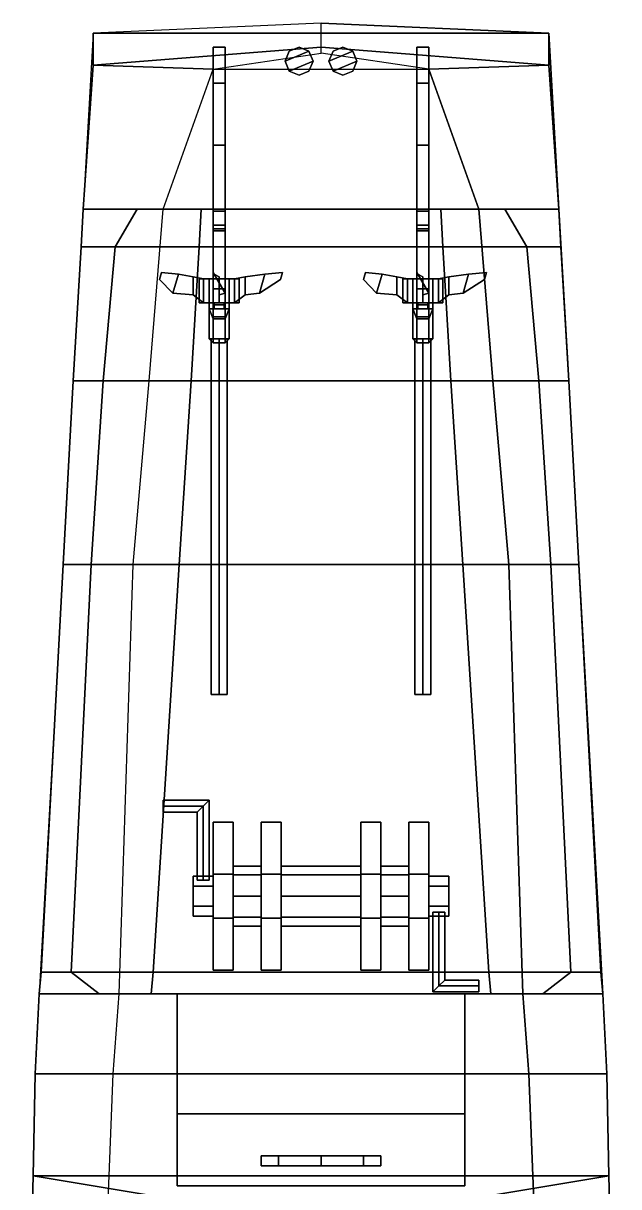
# Model space of a CAD drawing. Header units: millimetres. Extents: x -1.5 to 3, y -10.5 to 7.2.
# Drawn here: x -1.49 to 1.49, y 1.4 to 7.23 of the extents above; entities that cross this region are included whole.
import ezdxf

# ---------------------------------------------------------------- set-up
doc = ezdxf.new("R2010")
doc.units = ezdxf.units.MM
doc.layers.add('h2', color=7, linetype='Continuous')
doc.layers.add('prop', color=1, linetype='Continuous')

msp = doc.modelspace()

# ---------------------------------------------------------------- linework, layer by layer
for points in [[(0, 7.23, 0.96), (-1.14, 7.18, 0.96), (1.14, 7.18, 0.96), (0, 7.23, 0.96)], [(1.14, 7.02, 0.03), (0, 7.11, 0.03), (0, 7.23, 0.96), (1.14, 7.18, 0.96)], [(-1.14, 7.18, 0.96), (-1.19, 6.3, 0.96), (1.19, 6.3, 0.96), (1.14, 7.18, 0.96)], [(1.14, 7.18, 0.96), (1.19, 6.3, 0.96), (1.19, 6.3, 0.03), (1.14, 7.02, 0.03)], [(-0.54, 6.93, -0.59), (-0.54, 6.19, -0.49), (-0.54, 6.19, -0.19), (-0.54, 7.11, -0.36)], [(-0.54, 7.11, -0.36), (-0.54, 6.19, -0.19), (-0.54, 7, -0.11), (-0.54, 7.11, -0.16)], [(-0.48, 7.11, -0.16), (-0.48, 7.11, -0.36), (-0.54, 7.11, -0.36), (-0.54, 7.11, -0.16)], [(-0.48, 7.11, -0.36), (-0.48, 6.93, -0.59), (-0.54, 6.93, -0.59), (-0.54, 7.11, -0.36)], [(-0.54, 7.11, -0.16), (-0.54, 7, -0.11), (-0.48, 7, -0.11), (-0.48, 7.11, -0.16)], [(-0.48, 6.19, -0.19), (-0.48, 6.19, -0.49), (-0.48, 6.93, -0.59), (-0.48, 7.11, -0.36)], [(-0.48, 7, -0.11), (-0.48, 6.19, -0.19), (-0.48, 7.11, -0.36), (-0.48, 7.11, -0.16)], [(-0.11, 7.11, 1.12), (-0.1595, 7.0895, 1.12), (-0.18, 7.04, 1.12), (-0.0605, 7.0895, 1.12)], [(-0.11, 7.11, 0.96), (-0.1595, 7.0895, 0.96), (-0.1595, 7.0895, 1.12), (-0.11, 7.11, 1.12)], [(-0.0605, 7.0895, 0.96), (-0.11, 7.11, 0.96), (-0.11, 7.11, 1.12), (-0.0605, 7.0895, 1.12)], [(0.54, 7, -0.11), (0, 7.08, -0.11), (0, 7.11, 0.03), (1.14, 7.02, 0.03)], [(0.11, 7.11, 1.12), (0.0605, 7.0895, 1.12), (0.04, 7.04, 1.12), (0.1595, 7.0895, 1.12)], [(0.11, 7.11, 0.96), (0.0605, 7.0895, 0.96), (0.0605, 7.0895, 1.12), (0.11, 7.11, 1.12)], [(0.1595, 7.0895, 0.96), (0.11, 7.11, 0.96), (0.11, 7.11, 1.12), (0.1595, 7.0895, 1.12)], [(0.48, 6.93, -0.59), (0.48, 6.19, -0.49), (0.48, 6.19, -0.19), (0.48, 7.11, -0.36)], [(0.54, 7.11, -0.36), (0.54, 6.93, -0.59), (0.48, 6.93, -0.59), (0.48, 7.11, -0.36)], [(0.48, 7.11, -0.36), (0.48, 6.19, -0.19), (0.48, 7, -0.11), (0.48, 7.11, -0.16)], [(0.54, 7.11, -0.16), (0.54, 7.11, -0.36), (0.48, 7.11, -0.36), (0.48, 7.11, -0.16)], [(0.48, 7.11, -0.16), (0.48, 7, -0.11), (0.54, 7, -0.11), (0.54, 7.11, -0.16)], [(0.54, 6.19, -0.19), (0.54, 6.19, -0.49), (0.54, 6.93, -0.59), (0.54, 7.11, -0.36)], [(0.54, 7, -0.11), (0.54, 6.19, -0.19), (0.54, 7.11, -0.36), (0.54, 7.11, -0.16)], [(-0.1595, 7.0895, 0.96), (-0.18, 7.04, 0.96), (-0.18, 7.04, 1.12), (-0.1595, 7.0895, 1.12)], [(-0.0605, 7.0895, 1.12), (-0.18, 7.04, 1.12), (-0.1595, 6.9905, 1.12), (-0.04, 7.04, 1.12)], [(-0.04, 7.04, 0.96), (-0.0605, 7.0895, 0.96), (-0.0605, 7.0895, 1.12), (-0.04, 7.04, 1.12)], [(0.0605, 7.0895, 0.96), (0.04, 7.04, 0.96), (0.04, 7.04, 1.12), (0.0605, 7.0895, 1.12)], [(0.1595, 7.0895, 1.12), (0.04, 7.04, 1.12), (0.0605, 6.9905, 1.12), (0.18, 7.04, 1.12)], [(0.18, 7.04, 0.96), (0.1595, 7.0895, 0.96), (0.1595, 7.0895, 1.12), (0.18, 7.04, 1.12)], [(0.79, 6.3, -0.18), (-0.79, 6.3, -0.18), (-0.54, 7, -0.11), (0.54, 7, -0.11)], [(-0.18, 7.04, 0.96), (-0.1595, 6.9905, 0.96), (-0.1595, 6.9905, 1.12), (-0.18, 7.04, 1.12)], [(-0.04, 7.04, 1.12), (-0.1595, 6.9905, 1.12), (-0.11, 6.97, 1.12), (-0.0605, 6.9905, 1.12)], [(-0.1595, 6.9905, 0.96), (-0.11, 6.97, 0.96), (-0.11, 6.97, 1.12), (-0.1595, 6.9905, 1.12)], [(-0.11, 6.97, 0.96), (-0.0605, 6.9905, 0.96), (-0.0605, 6.9905, 1.12), (-0.11, 6.97, 1.12)], [(-0.0605, 6.9905, 0.96), (-0.04, 7.04, 0.96), (-0.04, 7.04, 1.12), (-0.0605, 6.9905, 1.12)], [(0.04, 7.04, 0.96), (0.0605, 6.9905, 0.96), (0.0605, 6.9905, 1.12), (0.04, 7.04, 1.12)], [(0.18, 7.04, 1.12), (0.0605, 6.9905, 1.12), (0.11, 6.97, 1.12), (0.1595, 6.9905, 1.12)], [(0.0605, 6.9905, 0.96), (0.11, 6.97, 0.96), (0.11, 6.97, 1.12), (0.0605, 6.9905, 1.12)], [(0.11, 6.97, 0.96), (0.1595, 6.9905, 0.96), (0.1595, 6.9905, 1.12), (0.11, 6.97, 1.12)], [(0.1595, 6.9905, 0.96), (0.18, 7.04, 0.96), (0.18, 7.04, 1.12), (0.1595, 6.9905, 1.12)], [(1.14, 7.02, 0.03), (1.19, 6.3, 0.03), (0.79, 6.3, -0.18), (0.54, 7, -0.11)], [(-0.48, 6.93, -0.59), (-0.48, 6.62, -0.7), (-0.54, 6.62, -0.7), (-0.54, 6.93, -0.59)], [(-0.54, 6.62, -0.7), (-0.54, 6.29, -0.7), (-0.54, 6.19, -0.49), (-0.54, 6.93, -0.59)], [(-0.48, 6.19, -0.49), (-0.48, 6.29, -0.7), (-0.48, 6.62, -0.7), (-0.48, 6.93, -0.59)], [(0.48, 6.62, -0.7), (0.48, 6.29, -0.7), (0.48, 6.19, -0.49), (0.48, 6.93, -0.59)], [(0.54, 6.93, -0.59), (0.54, 6.62, -0.7), (0.48, 6.62, -0.7), (0.48, 6.93, -0.59)], [(0.54, 6.19, -0.49), (0.54, 6.29, -0.7), (0.54, 6.62, -0.7), (0.54, 6.93, -0.59)], [(-0.48, 6.62, -0.7), (-0.48, 6.29, -0.7), (-0.54, 6.29, -0.7), (-0.54, 6.62, -0.7)], [(0.54, 6.62, -0.7), (0.54, 6.29, -0.7), (0.48, 6.29, -0.7), (0.48, 6.62, -0.7)], [(1.19, 6.3, 0.96), (-1.19, 6.3, 0.96), (-1.19, 6.3, 0.89), (1.19, 6.3, 0.89)], [(-0.92, 6.3, 0.46), (-1.03, 6.11, 0.46), (-0.61, 6.11, 0.46), (-0.6, 6.3, 0.46)], [(0.92, 6.3, 0.89), (-0.92, 6.3, 0.89), (-0.92, 6.3, 0.46), (0.92, 6.3, 0.46)], [(0.86, 5.44, -0.23), (-0.86, 5.44, -0.23), (-0.79, 6.3, -0.18), (0.79, 6.3, -0.18)], [(-0.6, 6.3, 0.03), (-0.61, 6.11, 0.03), (0.61, 6.11, 0.03), (0.6, 6.3, 0.03)], [(-0.6, 6.3, 0.46), (-0.61, 6.11, 0.46), (-0.61, 6.11, 0.03), (-0.6, 6.3, 0.03)], [(0.6, 6.3, 0.46), (-0.6, 6.3, 0.46), (-0.6, 6.3, 0.03), (0.6, 6.3, 0.03)], [(0.6, 6.3, 0.46), (0.61, 6.11, 0.46), (1.03, 6.11, 0.46), (0.92, 6.3, 0.46)], [(0.6, 6.3, 0.03), (0.61, 6.11, 0.03), (0.61, 6.11, 0.46), (0.6, 6.3, 0.46)], [(1.19, 6.3, 0.03), (1.24, 5.44, 0.03), (0.86, 5.44, -0.23), (0.79, 6.3, -0.18)], [(0.92, 6.3, 0.89), (1.03, 6.11, 0.89), (1.2, 6.11, 0.89), (1.19, 6.3, 0.89)], [(0.92, 6.3, 0.46), (1.03, 6.11, 0.46), (1.03, 6.11, 0.89), (0.92, 6.3, 0.89)], [(1.19, 6.3, 0.89), (1.2, 6.11, 0.89), (1.2, 6.11, 0.03), (1.19, 6.3, 0.03)], [(-0.54, 6.19, -0.49), (-0.54, 6.29, -0.7), (-0.48, 6.29, -0.7), (-0.48, 6.19, -0.49)], [(0.48, 6.19, -0.49), (0.48, 6.29, -0.7), (0.54, 6.29, -0.7), (0.54, 6.19, -0.49)], [(-0.48, 6.22, -0.77), (-0.48, 6.2, -0.81), (-0.54, 6.2, -0.81), (-0.54, 6.22, -0.77)], [(-0.54, 6.22, -0.77), (-0.54, 6.2, -0.81), (-0.54, 5.9, -0.81), (-0.54, 5.95, -0.77)], [(-0.48, 5.95, -0.77), (-0.48, 6.22, -0.77), (-0.54, 6.22, -0.77), (-0.54, 5.95, -0.77)], [(-0.54, 5.9, -0.81), (-0.54, 6.2, -0.81), (-0.48, 6.2, -0.81), (-0.48, 5.9, -0.81)], [(-0.54, 6.19, -0.19), (-0.54, 6.19, -0.49), (-0.48, 6.19, -0.49), (-0.48, 6.19, -0.19)], [(-0.48, 5.9, -0.81), (-0.48, 6.2, -0.81), (-0.48, 6.22, -0.77), (-0.48, 5.95, -0.77)], [(0.48, 6.22, -0.77), (0.48, 6.2, -0.81), (0.48, 5.9, -0.81), (0.48, 5.95, -0.77)], [(0.54, 5.95, -0.77), (0.54, 6.22, -0.77), (0.48, 6.22, -0.77), (0.48, 5.95, -0.77)], [(0.54, 6.22, -0.77), (0.54, 6.2, -0.81), (0.48, 6.2, -0.81), (0.48, 6.22, -0.77)], [(0.48, 5.9, -0.81), (0.48, 6.2, -0.81), (0.54, 6.2, -0.81), (0.54, 5.9, -0.81)], [(0.48, 6.19, -0.19), (0.48, 6.19, -0.49), (0.54, 6.19, -0.49), (0.54, 6.19, -0.19)], [(0.54, 5.9, -0.81), (0.54, 6.2, -0.81), (0.54, 6.22, -0.77), (0.54, 5.95, -0.77)], [(-1.03, 6.11, 0.46), (-1.09, 5.44, 0.46), (-0.65, 5.44, 0.46), (-0.61, 6.11, 0.46)], [(-0.61, 6.11, 0.03), (-0.65, 5.44, 0.03), (0.65, 5.44, 0.03), (0.61, 6.11, 0.03)], [(-0.61, 6.11, 0.46), (-0.65, 5.44, 0.46), (-0.65, 5.44, 0.03), (-0.61, 6.11, 0.03)], [(0.61, 6.11, 0.46), (0.65, 5.44, 0.46), (1.09, 5.44, 0.46), (1.03, 6.11, 0.46)], [(0.61, 6.11, 0.03), (0.65, 5.44, 0.03), (0.65, 5.44, 0.46), (0.61, 6.11, 0.46)], [(1.03, 6.11, 0.89), (1.09, 5.44, 0.89), (1.24, 5.44, 0.89), (1.2, 6.11, 0.89)], [(1.03, 6.11, 0.46), (1.09, 5.44, 0.46), (1.09, 5.44, 0.89), (1.03, 6.11, 0.89)], [(1.2, 6.11, 0.89), (1.24, 5.44, 0.89), (1.24, 5.44, 0.03), (1.2, 6.11, 0.03)], [(-0.48, 5.82, -0.68), (-0.48, 5.95, -0.77), (-0.54, 5.95, -0.77), (-0.54, 5.82, -0.68)], [(-0.54, 5.95, -0.77), (-0.54, 5.9, -0.81), (-0.54, 5.76, -0.74), (-0.54, 5.82, -0.68)], [(-0.48, 5.76, -0.74), (-0.48, 5.9, -0.81), (-0.48, 5.95, -0.77), (-0.48, 5.82, -0.68)], [(0.48, 5.95, -0.77), (0.48, 5.9, -0.81), (0.48, 5.76, -0.74), (0.48, 5.82, -0.68)], [(0.54, 5.82, -0.68), (0.54, 5.95, -0.77), (0.48, 5.95, -0.77), (0.48, 5.82, -0.68)], [(0.54, 5.76, -0.74), (0.54, 5.9, -0.81), (0.54, 5.95, -0.77), (0.54, 5.82, -0.68)], [(-0.54, 5.76, -0.74), (-0.54, 5.9, -0.81), (-0.48, 5.9, -0.81), (-0.48, 5.76, -0.74)], [(0.48, 5.76, -0.74), (0.48, 5.9, -0.81), (0.54, 5.9, -0.81), (0.54, 5.76, -0.74)], [(-0.46, 5.8, -0.2), (-0.46, 5.8, -0.45), (-0.56, 5.8, -0.45), (-0.56, 5.8, -0.2)], [(-0.56, 5.8, -0.45), (-0.56, 5.65, -0.45), (-0.56, 5.65, -0.21), (-0.56, 5.8, -0.2)], [(-0.54, 5.75, -0.48), (-0.54, 5.63, -0.48), (-0.56, 5.65, -0.45), (-0.56, 5.8, -0.45)], [(-0.46, 5.8, -0.45), (-0.48, 5.75, -0.48), (-0.54, 5.75, -0.48), (-0.56, 5.8, -0.45)], [(-0.48, 5.75, -0.56), (-0.48, 5.82, -0.68), (-0.54, 5.82, -0.68), (-0.54, 5.75, -0.56)], [(-0.54, 5.82, -0.68), (-0.54, 5.76, -0.74), (-0.54, 5.63, -0.57), (-0.54, 5.75, -0.56)], [(-0.48, 5.63, -0.57), (-0.48, 5.76, -0.74), (-0.48, 5.82, -0.68), (-0.48, 5.75, -0.56)], [(-0.46, 5.65, -0.45), (-0.48, 5.63, -0.48), (-0.48, 5.75, -0.48), (-0.46, 5.8, -0.45)], [(-0.46, 5.65, -0.21), (-0.46, 5.65, -0.45), (-0.46, 5.8, -0.45), (-0.46, 5.8, -0.2)], [(0.56, 5.8, -0.2), (0.56, 5.8, -0.45), (0.46, 5.8, -0.45), (0.46, 5.8, -0.2)], [(0.46, 5.8, -0.45), (0.46, 5.65, -0.45), (0.46, 5.65, -0.21), (0.46, 5.8, -0.2)], [(0.56, 5.8, -0.45), (0.54, 5.75, -0.48), (0.48, 5.75, -0.48), (0.46, 5.8, -0.45)], [(0.48, 5.75, -0.48), (0.48, 5.63, -0.48), (0.46, 5.65, -0.45), (0.46, 5.8, -0.45)], [(0.54, 5.75, -0.56), (0.54, 5.82, -0.68), (0.48, 5.82, -0.68), (0.48, 5.75, -0.56)], [(0.48, 5.82, -0.68), (0.48, 5.76, -0.74), (0.48, 5.63, -0.57), (0.48, 5.75, -0.56)], [(0.54, 5.63, -0.57), (0.54, 5.76, -0.74), (0.54, 5.82, -0.68), (0.54, 5.75, -0.56)], [(0.56, 5.65, -0.45), (0.54, 5.63, -0.48), (0.54, 5.75, -0.48), (0.56, 5.8, -0.45)], [(0.56, 5.65, -0.21), (0.56, 5.65, -0.45), (0.56, 5.8, -0.45), (0.56, 5.8, -0.2)], [(-0.54, 5.63, -0.57), (-0.54, 5.76, -0.74), (-0.48, 5.76, -0.74), (-0.48, 5.63, -0.57)], [(-0.48, 5.75, -0.48), (-0.48, 5.75, -0.56), (-0.54, 5.75, -0.56), (-0.54, 5.75, -0.48)], [(-0.54, 5.75, -0.56), (-0.54, 5.63, -0.57), (-0.54, 5.63, -0.48), (-0.54, 5.75, -0.48)], [(-0.48, 5.63, -0.48), (-0.48, 5.63, -0.57), (-0.48, 5.75, -0.56), (-0.48, 5.75, -0.48)], [(0.48, 5.63, -0.57), (0.48, 5.76, -0.74), (0.54, 5.76, -0.74), (0.54, 5.63, -0.57)], [(0.48, 5.75, -0.56), (0.48, 5.63, -0.57), (0.48, 5.63, -0.48), (0.48, 5.75, -0.48)], [(0.54, 5.75, -0.48), (0.54, 5.75, -0.56), (0.48, 5.75, -0.56), (0.48, 5.75, -0.48)], [(0.54, 5.63, -0.48), (0.54, 5.63, -0.57), (0.54, 5.75, -0.56), (0.54, 5.75, -0.48)], [(-0.56, 5.65, -0.21), (-0.56, 5.65, -0.45), (-0.46, 5.65, -0.45), (-0.46, 5.65, -0.21)], [(-0.56, 5.65, -0.45), (-0.54, 5.63, -0.48), (-0.48, 5.63, -0.48), (-0.46, 5.65, -0.45)], [(-0.51, 5.65, -0.29), (-0.55, 5.65, -0.33), (-0.55, 3.87, -0.29), (-0.51, 3.87, -0.25)], [(-0.55, 5.65, -0.33), (-0.51, 5.65, -0.37), (-0.51, 3.87, -0.33), (-0.55, 3.87, -0.29)], [(-0.54, 5.63, -0.48), (-0.54, 5.63, -0.57), (-0.48, 5.63, -0.57), (-0.48, 5.63, -0.48)], [(-0.47, 5.65, -0.33), (-0.51, 5.65, -0.29), (-0.51, 3.87, -0.25), (-0.47, 3.87, -0.29)], [(-0.51, 5.65, -0.37), (-0.47, 5.65, -0.33), (-0.47, 3.87, -0.29), (-0.51, 3.87, -0.33)], [(0.46, 5.65, -0.21), (0.46, 5.65, -0.45), (0.56, 5.65, -0.45), (0.56, 5.65, -0.21)], [(0.46, 5.65, -0.45), (0.48, 5.63, -0.48), (0.54, 5.63, -0.48), (0.56, 5.65, -0.45)], [(0.51, 5.65, -0.29), (0.47, 5.65, -0.33), (0.47, 3.87, -0.29), (0.51, 3.87, -0.25)], [(0.47, 5.65, -0.33), (0.51, 5.65, -0.37), (0.51, 3.87, -0.33), (0.47, 3.87, -0.29)], [(0.48, 5.63, -0.48), (0.48, 5.63, -0.57), (0.54, 5.63, -0.57), (0.54, 5.63, -0.48)], [(0.55, 5.65, -0.33), (0.51, 5.65, -0.29), (0.51, 3.87, -0.25), (0.55, 3.87, -0.29)], [(0.51, 5.65, -0.37), (0.55, 5.65, -0.33), (0.55, 3.87, -0.29), (0.51, 3.87, -0.33)], [(-1.09, 5.44, 0.46), (-1.15, 4.52, 0.46), (-0.71, 4.52, 0.46), (-0.65, 5.44, 0.46)], [(0.94, 4.52, -0.32), (-0.94, 4.52, -0.32), (-0.86, 5.44, -0.23), (0.86, 5.44, -0.23)], [(-0.65, 5.44, 0.03), (-0.71, 4.52, 0.03), (0.71, 4.52, 0.03), (0.65, 5.44, 0.03)], [(-0.65, 5.44, 0.46), (-0.71, 4.52, 0.46), (-0.71, 4.52, 0.03), (-0.65, 5.44, 0.03)], [(0.65, 5.44, 0.46), (0.71, 4.52, 0.46), (1.15, 4.52, 0.46), (1.09, 5.44, 0.46)], [(0.65, 5.44, 0.03), (0.71, 4.52, 0.03), (0.71, 4.52, 0.46), (0.65, 5.44, 0.46)], [(1.24, 5.44, 0.03), (1.29, 4.52, 0.03), (0.94, 4.52, -0.32), (0.86, 5.44, -0.23)], [(1.09, 5.44, 0.89), (1.15, 4.52, 0.89), (1.29, 4.52, 0.89), (1.24, 5.44, 0.89)], [(1.09, 5.44, 0.46), (1.15, 4.52, 0.46), (1.15, 4.52, 0.89), (1.09, 5.44, 0.89)], [(1.24, 5.44, 0.89), (1.29, 4.52, 0.89), (1.29, 4.52, 0.03), (1.24, 5.44, 0.03)], [(-1.15, 4.52, 0.46), (-1.25, 2.48, 0.46), (-0.84, 2.48, 0.46), (-0.71, 4.52, 0.46)], [(1.01, 2.37, -0.5), (-1.01, 2.37, -0.5), (-0.94, 4.52, -0.32), (0.94, 4.52, -0.32)], [(-0.71, 4.52, 0.03), (-0.84, 2.48, 0.03), (0.84, 2.48, 0.03), (0.71, 4.52, 0.03)], [(-0.71, 4.52, 0.46), (-0.84, 2.48, 0.46), (-0.84, 2.48, 0.03), (-0.71, 4.52, 0.03)], [(0.71, 4.52, 0.46), (0.84, 2.48, 0.46), (1.25, 2.48, 0.46), (1.15, 4.52, 0.46)], [(0.71, 4.52, 0.03), (0.84, 2.48, 0.03), (0.84, 2.48, 0.46), (0.71, 4.52, 0.46)], [(1.29, 4.52, 0.03), (1.41, 2.37, 0.03), (1.01, 2.37, -0.5), (0.94, 4.52, -0.32)], [(1.15, 4.52, 0.89), (1.25, 2.48, 0.89), (1.4, 2.48, 0.89), (1.29, 4.52, 0.89)], [(1.15, 4.52, 0.46), (1.25, 2.48, 0.46), (1.25, 2.48, 0.89), (1.15, 4.52, 0.89)], [(1.29, 4.52, 0.89), (1.4, 2.48, 0.89), (1.4, 2.48, 0.03), (1.29, 4.52, 0.03)], [(-0.79, 3.34, 0.43), (-0.79, 3.31, 0.46), (-0.59, 3.31, 0.46), (-0.56, 3.34, 0.43)], [(-0.79, 3.31, 0.4), (-0.79, 3.34, 0.43), (-0.56, 3.34, 0.43), (-0.59, 3.31, 0.4)], [(-0.79, 3.31, 0.4), (-0.79, 3.28, 0.43), (-0.79, 3.31, 0.46), (-0.79, 3.34, 0.43)], [(-0.56, 3.34, 0.43), (-0.59, 3.31, 0.46), (-0.59, 2.94, 0.46), (-0.56, 2.94, 0.43)], [(-0.59, 3.31, 0.4), (-0.56, 3.34, 0.43), (-0.56, 2.94, 0.43), (-0.59, 2.94, 0.4)], [(-0.79, 3.31, 0.46), (-0.79, 3.28, 0.43), (-0.62, 3.28, 0.43), (-0.59, 3.31, 0.46)], [(-0.79, 3.28, 0.43), (-0.79, 3.31, 0.4), (-0.59, 3.31, 0.4), (-0.62, 3.28, 0.43)], [(-0.59, 3.31, 0.46), (-0.62, 3.28, 0.43), (-0.62, 2.94, 0.43), (-0.59, 2.94, 0.46)], [(-0.62, 3.28, 0.43), (-0.59, 3.31, 0.4), (-0.59, 2.94, 0.4), (-0.62, 2.94, 0.43)], [(-0.44, 3.23, 0.44), (-0.44, 3.23, 0.03), (-0.54, 3.23, 0.03), (-0.54, 3.23, 0.44)], [(-0.54, 3.23, 0.03), (-0.54, 2.49, 0.03), (-0.54, 2.49, 0.44), (-0.54, 3.23, 0.44)], [(-0.44, 2.97, 0.64), (-0.44, 3.23, 0.44), (-0.54, 3.23, 0.44), (-0.54, 2.97, 0.64)], [(-0.54, 3.23, 0.44), (-0.54, 2.49, 0.44), (-0.54, 2.75, 0.64), (-0.54, 2.97, 0.64)], [(-0.44, 2.49, 0.44), (-0.44, 2.49, 0.03), (-0.44, 3.23, 0.03), (-0.44, 3.23, 0.44)], [(-0.44, 2.75, 0.64), (-0.44, 2.49, 0.44), (-0.44, 3.23, 0.44), (-0.44, 2.97, 0.64)], [(-0.44, 2.49, 0.03), (-0.44, 3.23, 0.03), (-0.44, 3.23, 0.44), (-0.44, 2.49, 0.44)], [(-0.44, 2.49, 0.44), (-0.44, 3.23, 0.44), (-0.44, 2.97, 0.64), (-0.44, 2.75, 0.64)], [(-0.3, 3.23, 0.03), (-0.3, 2.49, 0.03), (-0.3, 2.49, 0.44), (-0.3, 3.23, 0.44)], [(-0.2, 3.23, 0.44), (-0.2, 3.23, 0.03), (-0.3, 3.23, 0.03), (-0.3, 3.23, 0.44)], [(-0.3, 3.23, 0.44), (-0.3, 2.49, 0.44), (-0.3, 2.75, 0.64), (-0.3, 2.97, 0.64)], [(-0.2, 2.97, 0.64), (-0.2, 3.23, 0.44), (-0.3, 3.23, 0.44), (-0.3, 2.97, 0.64)], [(-0.2, 2.49, 0.03), (-0.2, 3.23, 0.03), (-0.2, 3.23, 0.44), (-0.2, 2.49, 0.44)], [(-0.2, 2.49, 0.44), (-0.2, 2.49, 0.03), (-0.2, 3.23, 0.03), (-0.2, 3.23, 0.44)], [(-0.2, 2.49, 0.44), (-0.2, 3.23, 0.44), (-0.2, 2.97, 0.64), (-0.2, 2.75, 0.64)], [(-0.2, 2.75, 0.64), (-0.2, 2.49, 0.44), (-0.2, 3.23, 0.44), (-0.2, 2.97, 0.64)], [(0.3, 3.23, 0.44), (0.3, 3.23, 0.03), (0.2, 3.23, 0.03), (0.2, 3.23, 0.44)], [(0.2, 3.23, 0.03), (0.2, 2.49, 0.03), (0.2, 2.49, 0.44), (0.2, 3.23, 0.44)], [(0.3, 2.97, 0.64), (0.3, 3.23, 0.44), (0.2, 3.23, 0.44), (0.2, 2.97, 0.64)], [(0.2, 3.23, 0.44), (0.2, 2.49, 0.44), (0.2, 2.75, 0.64), (0.2, 2.97, 0.64)], [(0.3, 2.49, 0.44), (0.3, 2.49, 0.03), (0.3, 3.23, 0.03), (0.3, 3.23, 0.44)], [(0.3, 2.49, 0.03), (0.3, 3.23, 0.03), (0.3, 3.23, 0.44), (0.3, 2.49, 0.44)], [(0.3, 2.75, 0.64), (0.3, 2.49, 0.44), (0.3, 3.23, 0.44), (0.3, 2.97, 0.64)], [(0.3, 2.49, 0.44), (0.3, 3.23, 0.44), (0.3, 2.97, 0.64), (0.3, 2.75, 0.64)], [(0.44, 3.23, 0.03), (0.44, 2.49, 0.03), (0.44, 2.49, 0.44), (0.44, 3.23, 0.44)], [(0.54, 3.23, 0.44), (0.54, 3.23, 0.03), (0.44, 3.23, 0.03), (0.44, 3.23, 0.44)], [(0.54, 2.97, 0.64), (0.54, 3.23, 0.44), (0.44, 3.23, 0.44), (0.44, 2.97, 0.64)], [(0.44, 3.23, 0.44), (0.44, 2.49, 0.44), (0.44, 2.75, 0.64), (0.44, 2.97, 0.64)], [(0.54, 2.49, 0.44), (0.54, 2.49, 0.03), (0.54, 3.23, 0.03), (0.54, 3.23, 0.44)], [(0.54, 2.75, 0.64), (0.54, 2.49, 0.44), (0.54, 3.23, 0.44), (0.54, 2.97, 0.64)], [(-0.3, 2.9661, 0.5361), (-0.3, 3.01, 0.43), (-0.44, 3.01, 0.43), (-0.44, 2.9661, 0.5361)], [(-0.3, 3.01, 0.43), (-0.3, 2.9661, 0.3239), (-0.44, 2.9661, 0.3239), (-0.44, 3.01, 0.43)], [(0.2, 2.9661, 0.5361), (0.2, 3.01, 0.43), (-0.2, 3.01, 0.43), (-0.2, 2.9661, 0.5361)], [(0.2, 3.01, 0.43), (0.2, 2.9661, 0.3239), (-0.2, 2.9661, 0.3239), (-0.2, 3.01, 0.43)], [(0.44, 2.9661, 0.5361), (0.44, 3.01, 0.43), (0.3, 3.01, 0.43), (0.3, 2.9661, 0.5361)], [(0.44, 3.01, 0.43), (0.44, 2.9661, 0.3239), (0.3, 2.9661, 0.3239), (0.3, 3.01, 0.43)], [(-0.54, 2.91, 0.5166), (-0.54, 2.96, 0.43), (-0.64, 2.96, 0.43), (-0.64, 2.91, 0.5166)], [(-0.54, 2.96, 0.43), (-0.54, 2.91, 0.3434), (-0.64, 2.91, 0.3434), (-0.64, 2.96, 0.43)], [(-0.64, 2.81, 0.5166), (-0.64, 2.91, 0.5166), (-0.64, 2.96, 0.43), (-0.64, 2.76, 0.43)], [(-0.64, 2.76, 0.43), (-0.64, 2.96, 0.43), (-0.64, 2.91, 0.3434), (-0.64, 2.81, 0.3434)], [(-0.54, 2.97, 0.64), (-0.54, 2.75, 0.64), (-0.44, 2.75, 0.64), (-0.44, 2.97, 0.64)], [(-0.3, 2.86, 0.58), (-0.3, 2.9661, 0.5361), (-0.44, 2.9661, 0.5361), (-0.44, 2.86, 0.58)], [(-0.3, 2.9661, 0.3239), (-0.3, 2.86, 0.28), (-0.44, 2.86, 0.28), (-0.44, 2.9661, 0.3239)], [(-0.3, 2.97, 0.64), (-0.3, 2.75, 0.64), (-0.2, 2.75, 0.64), (-0.2, 2.97, 0.64)], [(0.2, 2.86, 0.58), (0.2, 2.9661, 0.5361), (-0.2, 2.9661, 0.5361), (-0.2, 2.86, 0.58)], [(0.2, 2.9661, 0.3239), (0.2, 2.86, 0.28), (-0.2, 2.86, 0.28), (-0.2, 2.9661, 0.3239)], [(0.2, 2.97, 0.64), (0.2, 2.75, 0.64), (0.3, 2.75, 0.64), (0.3, 2.97, 0.64)], [(0.44, 2.86, 0.58), (0.44, 2.9661, 0.5361), (0.3, 2.9661, 0.5361), (0.3, 2.86, 0.58)], [(0.44, 2.9661, 0.3239), (0.44, 2.86, 0.28), (0.3, 2.86, 0.28), (0.3, 2.9661, 0.3239)], [(0.44, 2.97, 0.64), (0.44, 2.75, 0.64), (0.54, 2.75, 0.64), (0.54, 2.97, 0.64)], [(0.54, 2.91, 0.3434), (0.54, 2.96, 0.43), (0.64, 2.96, 0.43), (0.64, 2.91, 0.3434)], [(0.54, 2.96, 0.43), (0.54, 2.91, 0.5166), (0.64, 2.91, 0.5166), (0.64, 2.96, 0.43)], [(0.64, 2.96, 0.43), (0.64, 2.76, 0.43), (0.64, 2.81, 0.3434), (0.64, 2.91, 0.3434)], [(0.64, 2.91, 0.5166), (0.64, 2.81, 0.5166), (0.64, 2.76, 0.43), (0.64, 2.96, 0.43)], [(-0.54, 2.81, 0.5166), (-0.54, 2.91, 0.5166), (-0.64, 2.91, 0.5166), (-0.64, 2.81, 0.5166)], [(-0.54, 2.91, 0.3434), (-0.54, 2.81, 0.3434), (-0.64, 2.81, 0.3434), (-0.64, 2.91, 0.3434)], [(-0.3, 2.7539, 0.5361), (-0.3, 2.86, 0.58), (-0.44, 2.86, 0.58), (-0.44, 2.7539, 0.5361)], [(-0.3, 2.86, 0.28), (-0.3, 2.7539, 0.3239), (-0.44, 2.7539, 0.3239), (-0.44, 2.86, 0.28)], [(0.2, 2.7539, 0.5361), (0.2, 2.86, 0.58), (-0.2, 2.86, 0.58), (-0.2, 2.7539, 0.5361)], [(0.2, 2.86, 0.28), (0.2, 2.7539, 0.3239), (-0.2, 2.7539, 0.3239), (-0.2, 2.86, 0.28)], [(0.44, 2.7539, 0.5361), (0.44, 2.86, 0.58), (0.3, 2.86, 0.58), (0.3, 2.7539, 0.5361)], [(0.44, 2.86, 0.28), (0.44, 2.7539, 0.3239), (0.3, 2.7539, 0.3239), (0.3, 2.86, 0.28)], [(0.54, 2.81, 0.3434), (0.54, 2.91, 0.3434), (0.64, 2.91, 0.3434), (0.64, 2.81, 0.3434)], [(0.54, 2.91, 0.5166), (0.54, 2.81, 0.5166), (0.64, 2.81, 0.5166), (0.64, 2.91, 0.5166)], [(-0.54, 2.76, 0.43), (-0.54, 2.81, 0.5166), (-0.64, 2.81, 0.5166), (-0.64, 2.76, 0.43)], [(-0.54, 2.81, 0.3434), (-0.54, 2.76, 0.43), (-0.64, 2.76, 0.43), (-0.64, 2.81, 0.3434)], [(0.54, 2.76, 0.43), (0.54, 2.81, 0.3434), (0.64, 2.81, 0.3434), (0.64, 2.76, 0.43)], [(0.54, 2.81, 0.5166), (0.54, 2.76, 0.43), (0.64, 2.76, 0.43), (0.64, 2.81, 0.5166)], [(-0.54, 2.75, 0.64), (-0.54, 2.49, 0.44), (-0.44, 2.49, 0.44), (-0.44, 2.75, 0.64)], [(-0.3, 2.71, 0.43), (-0.3, 2.7539, 0.5361), (-0.44, 2.7539, 0.5361), (-0.44, 2.71, 0.43)], [(-0.3, 2.7539, 0.3239), (-0.3, 2.71, 0.43), (-0.44, 2.71, 0.43), (-0.44, 2.7539, 0.3239)], [(-0.3, 2.75, 0.64), (-0.3, 2.49, 0.44), (-0.2, 2.49, 0.44), (-0.2, 2.75, 0.64)], [(0.2, 2.71, 0.43), (0.2, 2.7539, 0.5361), (-0.2, 2.7539, 0.5361), (-0.2, 2.71, 0.43)], [(0.2, 2.7539, 0.3239), (0.2, 2.71, 0.43), (-0.2, 2.71, 0.43), (-0.2, 2.7539, 0.3239)], [(0.2, 2.75, 0.64), (0.2, 2.49, 0.44), (0.3, 2.49, 0.44), (0.3, 2.75, 0.64)], [(0.44, 2.71, 0.43), (0.44, 2.7539, 0.5361), (0.3, 2.7539, 0.5361), (0.3, 2.71, 0.43)], [(0.44, 2.7539, 0.3239), (0.44, 2.71, 0.43), (0.3, 2.71, 0.43), (0.3, 2.7539, 0.3239)], [(0.44, 2.75, 0.64), (0.44, 2.49, 0.44), (0.54, 2.49, 0.44), (0.54, 2.75, 0.64)], [(0.59, 2.41, 0.4), (0.56, 2.38, 0.43), (0.56, 2.78, 0.43), (0.59, 2.78, 0.4)], [(0.56, 2.38, 0.43), (0.59, 2.41, 0.46), (0.59, 2.78, 0.46), (0.56, 2.78, 0.43)], [(0.62, 2.44, 0.43), (0.59, 2.41, 0.4), (0.59, 2.78, 0.4), (0.62, 2.78, 0.43)], [(0.59, 2.41, 0.46), (0.62, 2.44, 0.43), (0.62, 2.78, 0.43), (0.59, 2.78, 0.46)], [(-1.25, 2.48, 0.46), (-1.11, 2.37, 0.46), (-0.85, 2.37, 0.46), (-0.84, 2.48, 0.46)], [(-0.84, 2.48, 0.03), (-0.85, 2.37, 0.03), (0.85, 2.37, 0.03), (0.84, 2.48, 0.03)], [(-0.84, 2.48, 0.46), (-0.85, 2.37, 0.46), (-0.85, 2.37, 0.03), (-0.84, 2.48, 0.03)], [(-0.54, 2.49, 0.44), (-0.54, 2.49, 0.03), (-0.44, 2.49, 0.03), (-0.44, 2.49, 0.44)], [(-0.3, 2.49, 0.44), (-0.3, 2.49, 0.03), (-0.2, 2.49, 0.03), (-0.2, 2.49, 0.44)], [(0.2, 2.49, 0.44), (0.2, 2.49, 0.03), (0.3, 2.49, 0.03), (0.3, 2.49, 0.44)], [(0.44, 2.49, 0.44), (0.44, 2.49, 0.03), (0.54, 2.49, 0.03), (0.54, 2.49, 0.44)], [(0.84, 2.48, 0.46), (0.85, 2.37, 0.46), (1.11, 2.37, 0.46), (1.25, 2.48, 0.46)], [(0.84, 2.48, 0.03), (0.85, 2.37, 0.03), (0.85, 2.37, 0.46), (0.84, 2.48, 0.46)], [(1.25, 2.48, 0.89), (1.11, 2.37, 0.89), (1.41, 2.37, 0.89), (1.4, 2.48, 0.89)], [(1.25, 2.48, 0.46), (1.11, 2.37, 0.46), (1.11, 2.37, 0.89), (1.25, 2.48, 0.89)], [(1.4, 2.48, 0.89), (1.41, 2.37, 0.89), (1.41, 2.37, 0.03), (1.4, 2.48, 0.03)], [(0.79, 2.41, 0.4), (0.79, 2.38, 0.43), (0.56, 2.38, 0.43), (0.59, 2.41, 0.4)], [(0.79, 2.38, 0.43), (0.79, 2.41, 0.46), (0.59, 2.41, 0.46), (0.56, 2.38, 0.43)], [(0.79, 2.44, 0.43), (0.79, 2.41, 0.4), (0.59, 2.41, 0.4), (0.62, 2.44, 0.43)], [(0.79, 2.41, 0.46), (0.79, 2.44, 0.43), (0.62, 2.44, 0.43), (0.59, 2.41, 0.46)], [(0.79, 2.41, 0.4), (0.79, 2.44, 0.43), (0.79, 2.41, 0.46), (0.79, 2.38, 0.43)], [(-1.41, 2.37, 0.89), (-1.43, 1.97, 0.89), (-0.72, 1.97, 0.89), (-0.72, 2.37, 0.89)], [(-0.85, 2.37, 0.46), (-1.11, 2.37, 0.46), (-1.11, 2.37, 0.89), (-0.72, 2.37, 0.89)], [(1.04, 1.97, -0.53), (-1.04, 1.97, -0.53), (-1.01, 2.37, -0.5), (1.01, 2.37, -0.5)], [(-0.85, 2.37, 0.03), (-0.85, 2.37, 0.46), (-0.72, 2.37, 0.89), (-0.72, 2.37, 0.03)], [(-0.72, 2.37, 0.03), (-0.72, 1.46, 0.03), (0.72, 1.46, 0.03), (0.72, 2.37, 0.03)], [(1.11, 2.37, 0.46), (0.85, 2.37, 0.46), (0.72, 2.37, 0.89), (1.11, 2.37, 0.89)], [(0.72, 2.37, 0.89), (0.72, 1.97, 0.89), (1.43, 1.97, 0.89), (1.41, 2.37, 0.89)], [(0.72, 2.37, 0.03), (0.72, 1.46, 0.03), (0.72, 1.46, 0.89), (0.72, 2.37, 0.89)], [(0.85, 2.37, 0.46), (0.85, 2.37, 0.03), (0.72, 2.37, 0.03), (0.72, 2.37, 0.89)], [(1.41, 2.37, 0.03), (1.43, 1.97, 0.03), (1.04, 1.97, -0.53), (1.01, 2.37, -0.5)], [(1.41, 2.37, 0.89), (1.43, 1.97, 0.89), (1.43, 1.97, 0.03), (1.41, 2.37, 0.03)], [(-0.72, 2.32, 1.2), (-0.72, 1.41, 1.2), (-0.72, 1.41, 0.89), (-0.72, 2.32, 0.89)], [(-0.72, 2.32, 0.89), (-0.72, 1.41, 0.89), (-0.72, 1.41, 1.2), (-0.72, 2.32, 1.2)], [(-0.72, 2.32, 1.51), (-0.72, 1.77, 1.51), (-0.72, 1.41, 1.2), (-0.72, 2.32, 1.2)], [(-0.72, 2.32, 1.2), (-0.72, 1.41, 1.2), (-0.72, 1.77, 1.51), (-0.72, 2.32, 1.51)], [(0.72, 2.32, 0.89), (0.72, 1.41, 0.89), (0.72, 1.41, 1.2), (0.72, 2.32, 1.2)], [(0.72, 2.32, 1.2), (0.72, 1.41, 1.2), (0.72, 1.41, 0.89), (0.72, 2.32, 0.89)], [(0.72, 2.32, 1.51), (0.72, 1.77, 1.51), (0.72, 1.41, 1.2), (0.72, 2.32, 1.2)], [(0.72, 2.32, 1.2), (0.72, 1.41, 1.2), (0.72, 1.77, 1.51), (0.72, 2.32, 1.51)], [(-1.43, 1.97, 0.89), (-1.44, 1.46, 0.89), (-0.72, 1.46, 0.89), (-0.72, 1.97, 0.89)], [(1.06, 1.46, -0.57), (-1.06, 1.46, -0.57), (-1.04, 1.97, -0.53), (1.04, 1.97, -0.53)], [(0.72, 1.97, 0.89), (0.72, 1.46, 0.89), (1.44, 1.46, 0.89), (1.43, 1.97, 0.89)], [(1.43, 1.97, 0.03), (1.44, 1.46, 0.03), (1.06, 1.46, -0.57), (1.04, 1.97, -0.53)], [(1.43, 1.97, 0.89), (1.44, 1.46, 0.89), (1.44, 1.46, 0.03), (1.43, 1.97, 0.03)], [(0.72, 1.41, 1.2), (-0.72, 1.41, 1.2), (-0.72, 1.77, 1.51), (0.72, 1.77, 1.51)], [(0.72, 1.77, 1.51), (-0.72, 1.77, 1.51), (-0.72, 1.41, 1.2), (0.72, 1.41, 1.2)], [(-0.2121, 1.56, 1.0021), (-0.3, 1.56, 0.79), (-0.3, 1.51, 0.79), (-0.2121, 1.51, 1.0021)], [(-0.3, 1.56, 0.79), (-0.2121, 1.56, 0.5779), (-0.2121, 1.51, 0.5779), (-0.3, 1.51, 0.79)], [(0.2121, 1.56, 1.0021), (-0.3, 1.56, 0.79), (-0.2121, 1.56, 1.0021), (0, 1.56, 1.09)], [(0.3, 1.56, 0.79), (-0.2121, 1.56, 0.5779), (-0.3, 1.56, 0.79), (0.2121, 1.56, 1.0021)], [(0, 1.56, 1.09), (-0.2121, 1.56, 1.0021), (-0.2121, 1.51, 1.0021), (0, 1.51, 1.09)], [(-0.2121, 1.56, 0.5779), (0, 1.56, 0.49), (0, 1.51, 0.49), (-0.2121, 1.51, 0.5779)], [(0.2121, 1.56, 0.5779), (0, 1.56, 0.49), (-0.2121, 1.56, 0.5779), (0.3, 1.56, 0.79)], [(0.2121, 1.56, 1.0021), (0, 1.56, 1.09), (0, 1.51, 1.09), (0.2121, 1.51, 1.0021)], [(0, 1.56, 0.49), (0.2121, 1.56, 0.5779), (0.2121, 1.51, 0.5779), (0, 1.51, 0.49)], [(0.3, 1.56, 0.79), (0.2121, 1.56, 1.0021), (0.2121, 1.51, 1.0021), (0.3, 1.51, 0.79)], [(0.2121, 1.56, 0.5779), (0.3, 1.56, 0.79), (0.3, 1.51, 0.79), (0.2121, 1.51, 0.5779)], [(-1.44, 1.46, 0.89), (-1.49, -0.46, 0.89), (-0.84, -0.44, 0.89), (-0.84, 1.36, 0.89)], [(-1.44, 1.46, 0.89), (-0.84, 1.36, 0.89), (0.84, 1.36, 0.89), (1.44, 1.46, 0.89)], [(1.14, -0.46, -0.71), (-1.14, -0.46, -0.71), (-1.06, 1.46, -0.57), (1.06, 1.46, -0.57)], [(0.72, 1.46, 0.03), (-0.72, 1.46, 0.03), (-0.72, 1.46, 0.89), (0.72, 1.46, 0.89)], [(-0.2121, 1.51, 0.5779), (0, 1.51, 0.49), (0.2121, 1.51, 0.5779), (-0.3, 1.51, 0.79)], [(-0.3, 1.51, 0.79), (0.2121, 1.51, 0.5779), (0.3, 1.51, 0.79), (-0.2121, 1.51, 1.0021)], [(-0.2121, 1.51, 1.0021), (0.3, 1.51, 0.79), (0.2121, 1.51, 1.0021), (0, 1.51, 1.09)], [(0.84, -0.44, 0.89), (1.49, -0.46, 0.89), (1.44, 1.46, 0.89), (0.84, 1.36, 0.89)], [(1.44, 1.46, 0.03), (1.49, -0.46, 0.03), (1.14, -0.46, -0.71), (1.06, 1.46, -0.57)], [(1.44, 1.46, 0.89), (1.49, -0.46, 0.89), (1.49, -0.46, 0.03), (1.44, 1.46, 0.03)], [(0.72, 1.41, 1.2), (-0.72, 1.41, 1.2), (-0.72, 1.41, 0.89), (0.72, 1.41, 0.89)], [(0.72, 1.41, 0.89), (-0.72, 1.41, 0.89), (-0.72, 1.41, 1.2), (0.72, 1.41, 1.2)]]:
    msp.add_3dface(points)
at = {"layer": 'h2'}
for points in [[(-1.14, 7.02, 0.03), (0, 7.11, 0.03), (0, 7.23, 0.96), (-1.14, 7.18, 0.96)], [(-1.14, 7.18, 0.96), (-1.19, 6.3, 0.96), (-1.19, 6.3, 0.03), (-1.14, 7.02, 0.03)], [(-0.54, 7, -0.11), (0, 7.08, -0.11), (0, 7.11, 0.03), (-1.14, 7.02, 0.03)], [(-1.14, 7.02, 0.03), (-1.19, 6.3, 0.03), (-0.79, 6.3, -0.18), (-0.54, 7, -0.11)], [(-1.19, 6.3, 0.03), (-1.24, 5.44, 0.03), (-0.86, 5.44, -0.23), (-0.79, 6.3, -0.18)], [(-1.19, 6.3, 0.89), (-1.2, 6.11, 0.89), (-1.2, 6.11, 0.03), (-1.19, 6.3, 0.03)], [(-0.92, 6.3, 0.89), (-1.03, 6.11, 0.89), (-1.2, 6.11, 0.89), (-1.19, 6.3, 0.89)], [(-0.92, 6.3, 0.46), (-1.03, 6.11, 0.46), (-1.03, 6.11, 0.89), (-0.92, 6.3, 0.89)], [(-1.2, 6.11, 0.89), (-1.24, 5.44, 0.89), (-1.24, 5.44, 0.03), (-1.2, 6.11, 0.03)], [(-1.03, 6.11, 0.89), (-1.09, 5.44, 0.89), (-1.24, 5.44, 0.89), (-1.2, 6.11, 0.89)], [(-1.03, 6.11, 0.46), (-1.09, 5.44, 0.46), (-1.09, 5.44, 0.89), (-1.03, 6.11, 0.89)], [(-1.24, 5.44, 0.89), (-1.29, 4.52, 0.89), (-1.29, 4.52, 0.03), (-1.24, 5.44, 0.03)], [(-1.24, 5.44, 0.03), (-1.29, 4.52, 0.03), (-0.94, 4.52, -0.32), (-0.86, 5.44, -0.23)], [(-1.09, 5.44, 0.89), (-1.15, 4.52, 0.89), (-1.29, 4.52, 0.89), (-1.24, 5.44, 0.89)], [(-1.09, 5.44, 0.46), (-1.15, 4.52, 0.46), (-1.15, 4.52, 0.89), (-1.09, 5.44, 0.89)], [(-1.29, 4.52, 0.03), (-1.41, 2.37, 0.03), (-1.01, 2.37, -0.5), (-0.94, 4.52, -0.32)], [(-1.29, 4.52, 0.89), (-1.4, 2.48, 0.89), (-1.4, 2.48, 0.03), (-1.29, 4.52, 0.03)], [(-1.15, 4.52, 0.89), (-1.25, 2.48, 0.89), (-1.4, 2.48, 0.89), (-1.29, 4.52, 0.89)], [(-1.15, 4.52, 0.46), (-1.25, 2.48, 0.46), (-1.25, 2.48, 0.89), (-1.15, 4.52, 0.89)], [(-1.4, 2.48, 0.89), (-1.41, 2.37, 0.89), (-1.41, 2.37, 0.03), (-1.4, 2.48, 0.03)], [(-1.25, 2.48, 0.89), (-1.11, 2.37, 0.89), (-1.41, 2.37, 0.89), (-1.4, 2.48, 0.89)], [(-1.25, 2.48, 0.46), (-1.11, 2.37, 0.46), (-1.11, 2.37, 0.89), (-1.25, 2.48, 0.89)], [(-1.41, 2.37, 0.89), (-1.43, 1.97, 0.89), (-1.43, 1.97, 0.03), (-1.41, 2.37, 0.03)], [(-1.41, 2.37, 0.03), (-1.43, 1.97, 0.03), (-1.04, 1.97, -0.53), (-1.01, 2.37, -0.5)], [(-0.72, 2.37, 0.03), (-0.72, 1.46, 0.03), (-0.72, 1.46, 0.89), (-0.72, 2.37, 0.89)], [(-1.43, 1.97, 0.89), (-1.44, 1.46, 0.89), (-1.44, 1.46, 0.03), (-1.43, 1.97, 0.03)], [(-1.43, 1.97, 0.03), (-1.44, 1.46, 0.03), (-1.06, 1.46, -0.57), (-1.04, 1.97, -0.53)], [(-1.44, 1.46, 0.89), (-1.49, -0.46, 0.89), (-1.49, -0.46, 0.03), (-1.44, 1.46, 0.03)], [(-1.44, 1.46, 0.03), (-1.49, -0.46, 0.03), (-1.14, -0.46, -0.71), (-1.06, 1.46, -0.57)]]:
    msp.add_3dface(points, dxfattribs=at)
at = {"layer": 'prop'}
for points in [[(-0.8081, 5.9473, -0.1463), (-0.7981, 5.982, -0.129), (-0.714, 5.9733, -0.1833), (-0.7415, 5.878, -0.231)], [(-0.7415, 5.878, -0.231), (-0.714, 5.9733, -0.1833), (-0.7981, 5.982, -0.129), (-0.8081, 5.9473, -0.1463)], [(-0.6399, 5.87, -0.255), (-0.6399, 5.96, -0.255), (-0.714, 5.9733, -0.1833), (-0.7415, 5.878, -0.231)], [(-0.7415, 5.878, -0.231), (-0.714, 5.9733, -0.1833), (-0.6399, 5.96, -0.255), (-0.6399, 5.87, -0.255)], [(-0.6399, 5.87, -0.255), (-0.6399, 5.96, -0.255), (-0.5879, 5.95, -0.285), (-0.5879, 5.83, -0.285)], [(-0.5879, 5.83, -0.285), (-0.5879, 5.95, -0.285), (-0.6399, 5.96, -0.255), (-0.6399, 5.87, -0.255)], [(-0.56, 5.95, -0.2434), (-0.61, 5.95, -0.33), (-0.61, 5.83, -0.33), (-0.56, 5.83, -0.2434)], [(-0.41, 5.95, -0.33), (-0.61, 5.95, -0.33), (-0.56, 5.95, -0.2434), (-0.46, 5.95, -0.2434)], [(-0.61, 5.95, -0.33), (-0.56, 5.95, -0.4166), (-0.56, 5.83, -0.4166), (-0.61, 5.83, -0.33)], [(-0.46, 5.95, -0.4166), (-0.56, 5.95, -0.4166), (-0.61, 5.95, -0.33), (-0.41, 5.95, -0.33)], [(-0.56, 5.95, -0.4166), (-0.46, 5.95, -0.4166), (-0.46, 5.83, -0.4166), (-0.56, 5.83, -0.4166)], [(-0.46, 5.95, -0.2434), (-0.56, 5.95, -0.2434), (-0.56, 5.83, -0.2434), (-0.46, 5.83, -0.2434)], [(-0.48, 5.878, -0.58), (-0.535, 5.9733, -0.58), (-0.54, 5.982, -0.68), (-0.52, 5.9473, -0.68)], [(-0.52, 5.9473, -0.68), (-0.54, 5.982, -0.68), (-0.535, 5.9733, -0.58), (-0.48, 5.878, -0.58)], [(-0.48, 5.878, -0.58), (-0.535, 5.9733, -0.58), (-0.51, 5.96, -0.48), (-0.51, 5.87, -0.48)], [(-0.51, 5.87, -0.48), (-0.51, 5.96, -0.48), (-0.535, 5.9733, -0.58), (-0.48, 5.878, -0.58)], [(-0.51, 5.87, -0.48), (-0.51, 5.96, -0.48), (-0.51, 5.95, -0.42), (-0.51, 5.83, -0.42)], [(-0.51, 5.83, -0.42), (-0.51, 5.95, -0.42), (-0.51, 5.96, -0.48), (-0.51, 5.87, -0.48)], [(-0.41, 5.95, -0.33), (-0.46, 5.95, -0.2434), (-0.46, 5.83, -0.2434), (-0.41, 5.83, -0.33)], [(-0.46, 5.95, -0.4166), (-0.41, 5.95, -0.33), (-0.41, 5.83, -0.33), (-0.46, 5.83, -0.4166)], [(-0.3801, 5.87, -0.255), (-0.3801, 5.96, -0.255), (-0.4321, 5.95, -0.285), (-0.4321, 5.83, -0.285)], [(-0.4321, 5.83, -0.285), (-0.4321, 5.95, -0.285), (-0.3801, 5.96, -0.255), (-0.3801, 5.87, -0.255)], [(-0.3801, 5.87, -0.255), (-0.3801, 5.96, -0.255), (-0.281, 5.9733, -0.2267), (-0.3085, 5.878, -0.179)], [(-0.3085, 5.878, -0.179), (-0.281, 5.9733, -0.2267), (-0.3801, 5.96, -0.255), (-0.3801, 5.87, -0.255)], [(-0.2019, 5.9473, -0.1637), (-0.1919, 5.982, -0.181), (-0.281, 5.9733, -0.2267), (-0.3085, 5.878, -0.179)], [(-0.3085, 5.878, -0.179), (-0.281, 5.9733, -0.2267), (-0.1919, 5.982, -0.181), (-0.2019, 5.9473, -0.1637)], [(0.2119, 5.9473, -0.1463), (0.2219, 5.982, -0.129), (0.306, 5.9733, -0.1833), (0.2785, 5.878, -0.231)], [(0.2785, 5.878, -0.231), (0.306, 5.9733, -0.1833), (0.2219, 5.982, -0.129), (0.2119, 5.9473, -0.1463)], [(0.3801, 5.87, -0.255), (0.3801, 5.96, -0.255), (0.306, 5.9733, -0.1833), (0.2785, 5.878, -0.231)], [(0.2785, 5.878, -0.231), (0.306, 5.9733, -0.1833), (0.3801, 5.96, -0.255), (0.3801, 5.87, -0.255)], [(0.3801, 5.87, -0.255), (0.3801, 5.96, -0.255), (0.4321, 5.95, -0.285), (0.4321, 5.83, -0.285)], [(0.4321, 5.83, -0.285), (0.4321, 5.95, -0.285), (0.3801, 5.96, -0.255), (0.3801, 5.87, -0.255)], [(0.46, 5.95, -0.2434), (0.41, 5.95, -0.33), (0.41, 5.83, -0.33), (0.46, 5.83, -0.2434)], [(0.41, 5.95, -0.33), (0.46, 5.95, -0.4166), (0.46, 5.83, -0.4166), (0.41, 5.83, -0.33)], [(0.61, 5.95, -0.33), (0.41, 5.95, -0.33), (0.46, 5.95, -0.2434), (0.56, 5.95, -0.2434)], [(0.56, 5.95, -0.4166), (0.46, 5.95, -0.4166), (0.41, 5.95, -0.33), (0.61, 5.95, -0.33)], [(0.56, 5.95, -0.2434), (0.46, 5.95, -0.2434), (0.46, 5.83, -0.2434), (0.56, 5.83, -0.2434)], [(0.46, 5.95, -0.4166), (0.56, 5.95, -0.4166), (0.56, 5.83, -0.4166), (0.46, 5.83, -0.4166)], [(0.54, 5.878, -0.58), (0.485, 5.9733, -0.58), (0.48, 5.982, -0.68), (0.5, 5.9473, -0.68)], [(0.5, 5.9473, -0.68), (0.48, 5.982, -0.68), (0.485, 5.9733, -0.58), (0.54, 5.878, -0.58)], [(0.54, 5.878, -0.58), (0.485, 5.9733, -0.58), (0.51, 5.96, -0.48), (0.51, 5.87, -0.48)], [(0.51, 5.87, -0.48), (0.51, 5.96, -0.48), (0.485, 5.9733, -0.58), (0.54, 5.878, -0.58)], [(0.51, 5.83, -0.42), (0.51, 5.95, -0.42), (0.51, 5.96, -0.48), (0.51, 5.87, -0.48)], [(0.51, 5.87, -0.48), (0.51, 5.96, -0.48), (0.51, 5.95, -0.42), (0.51, 5.83, -0.42)], [(0.61, 5.95, -0.33), (0.56, 5.95, -0.2434), (0.56, 5.83, -0.2434), (0.61, 5.83, -0.33)], [(0.56, 5.95, -0.4166), (0.61, 5.95, -0.33), (0.61, 5.83, -0.33), (0.56, 5.83, -0.4166)], [(0.6399, 5.87, -0.255), (0.6399, 5.96, -0.255), (0.5879, 5.95, -0.285), (0.5879, 5.83, -0.285)], [(0.5879, 5.83, -0.285), (0.5879, 5.95, -0.285), (0.6399, 5.96, -0.255), (0.6399, 5.87, -0.255)], [(0.6399, 5.87, -0.255), (0.6399, 5.96, -0.255), (0.739, 5.9733, -0.2267), (0.7115, 5.878, -0.179)], [(0.7115, 5.878, -0.179), (0.739, 5.9733, -0.2267), (0.6399, 5.96, -0.255), (0.6399, 5.87, -0.255)], [(0.8181, 5.9473, -0.1637), (0.8281, 5.982, -0.181), (0.739, 5.9733, -0.2267), (0.7115, 5.878, -0.179)], [(0.7115, 5.878, -0.179), (0.739, 5.9733, -0.2267), (0.8281, 5.982, -0.181), (0.8181, 5.9473, -0.1637)], [(-0.56, 5.83, -0.33), (-0.535, 5.83, -0.3733), (-0.535, 5.8, -0.3733), (-0.56, 5.8, -0.33)], [(-0.535, 5.83, -0.2867), (-0.56, 5.83, -0.33), (-0.56, 5.8, -0.33), (-0.535, 5.8, -0.2867)], [(-0.535, 5.83, -0.3733), (-0.485, 5.83, -0.3733), (-0.485, 5.8, -0.3733), (-0.535, 5.8, -0.3733)], [(-0.485, 5.83, -0.2867), (-0.535, 5.83, -0.2867), (-0.535, 5.8, -0.2867), (-0.485, 5.8, -0.2867)], [(-0.485, 5.83, -0.3733), (-0.46, 5.83, -0.33), (-0.46, 5.8, -0.33), (-0.485, 5.8, -0.3733)], [(-0.46, 5.83, -0.33), (-0.485, 5.83, -0.2867), (-0.485, 5.8, -0.2867), (-0.46, 5.8, -0.33)], [(0.485, 5.83, -0.2867), (0.46, 5.83, -0.33), (0.46, 5.8, -0.33), (0.485, 5.8, -0.2867)], [(0.46, 5.83, -0.33), (0.485, 5.83, -0.3733), (0.485, 5.8, -0.3733), (0.46, 5.8, -0.33)], [(0.535, 5.83, -0.2867), (0.485, 5.83, -0.2867), (0.485, 5.8, -0.2867), (0.535, 5.8, -0.2867)], [(0.485, 5.83, -0.3733), (0.535, 5.83, -0.3733), (0.535, 5.8, -0.3733), (0.485, 5.8, -0.3733)], [(0.56, 5.83, -0.33), (0.535, 5.83, -0.2867), (0.535, 5.8, -0.2867), (0.56, 5.8, -0.33)], [(0.535, 5.83, -0.3733), (0.56, 5.83, -0.33), (0.56, 5.8, -0.33), (0.535, 5.8, -0.3733)]]:
    msp.add_3dface(points, dxfattribs=at)

doc.saveas('drawing.dxf')
